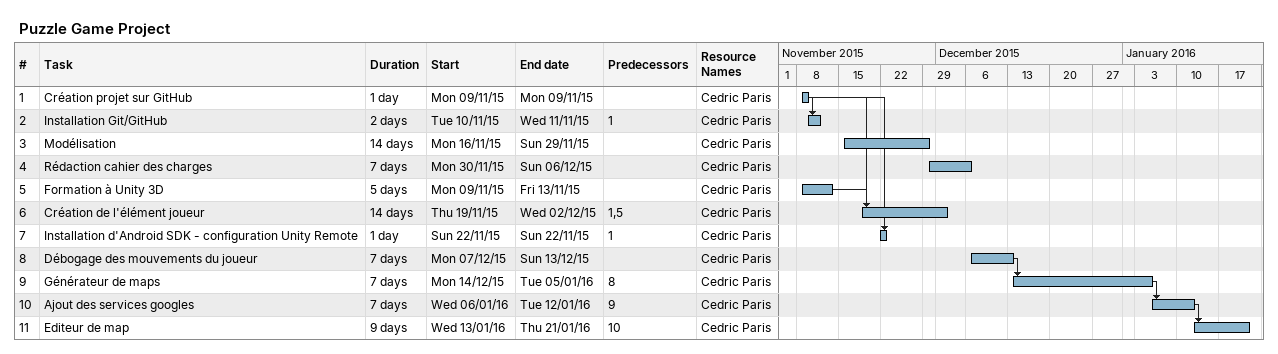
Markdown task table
Puzzle Game Project

| ID | Task | Duration | Start | Finish | Predecessors | Resources |
|---|---|---|---|---|---|---|
| 1 | Création projet sur GitHub | 1d | 2015-11-09 | 2015-11-09 |  | Cedric Paris |
| 2 | Installation Git/GitHub | 2d | 2015-11-10 | 2015-11-11 | 1 | Cedric Paris |
| 3 | Modélisation | 14d | 2015-11-16 | 2015-11-29 |  | Cedric Paris |
| 4 | Rédaction cahier des charges | 7d | 2015-11-30 | 2015-12-06 |  | Cedric Paris |
| 5 | Formation à Unity 3D | 5d | 2015-11-09 | 2015-11-13 |  | Cedric Paris |
| 6 | Création de l'élément joueur | 14d | 2015-11-19 | 2015-12-02 | 1, 5 | Cedric Paris |
| 7 | Installation d'Android SDK - configuration Unity Remote | 1d | 2015-11-22 | 2015-11-22 | 1 | Cedric Paris |
| 8 | Débogage des mouvements du joueur | 7d | 2015-12-07 | 2015-12-13 |  | Cedric Paris |
| 9 | Générateur de maps | 7d | 2015-12-14 | 2016-01-05 | 8 | Cedric Paris |
| 10 | Ajout des services googles | 7d | 2016-01-06 | 2016-01-12 | 9 | Cedric Paris |
| 11 | Editeur de map | 9d | 2016-01-13 | 2016-01-21 | 10 | Cedric Paris |
